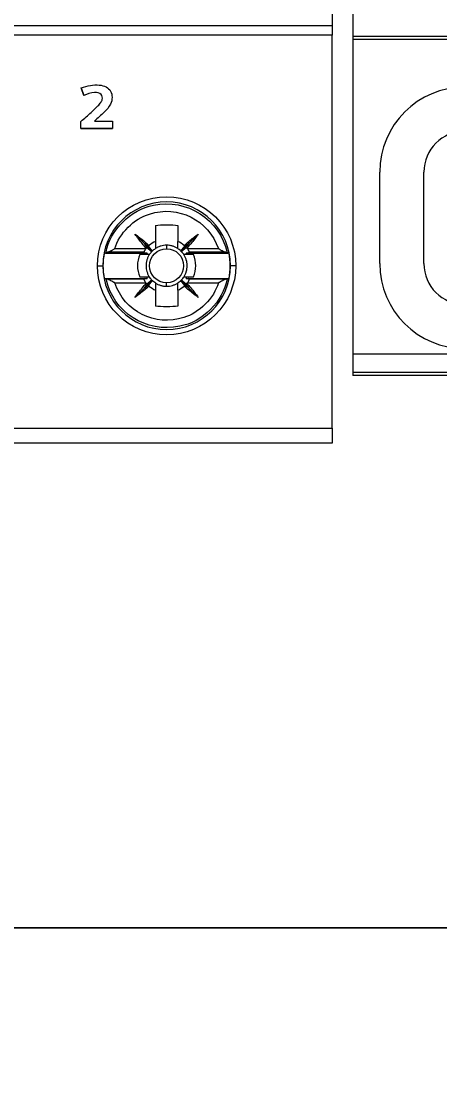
# Model space of a CAD drawing. Header units: millimetres. Extents: x 1359 to 3577, y 1333 to 3557.
# Drawn here: x 2304.5 to 2326.9, y 2687.5 to 2745.1 of the extents above; entities that cross this region are included whole.
import ezdxf

# ---------------------------------------------------------------- set-up
doc = ezdxf.new("R2010")
doc.units = ezdxf.units.MM
doc.layers.add('000-PI-Oprema', color=30, linetype='Continuous', lineweight=5)
doc.layers.add('002-PI-Kabelska kanalica', color=150, linetype='Continuous')
doc.styles.add('PI0', font='isocpeur.ttf', dxfattribs={"width": 0.9})

# ---------------------------------------------------------------- blocks, each defined once
blk = doc.blocks.new('*U50')
at = {"layer": '002-PI-Kabelska kanalica', "color": 0, "linetype": 'ByBlock', "lineweight": 0}
blk.add_line((-20, -100), (-20, 715), dxfattribs=at)
blk = doc.blocks.new('A9A15310')
at = {"layer": '000-PI-Oprema', "color": 0, "linetype": 'ByBlock', "lineweight": 0}
for p, q in [((48533.42, 37691.617), (48533.42, 37610.81)), ((48578.12, 37628.971), (48533.42, 37628.971)), ((48578.12, 37628.815), (48533.42, 37628.815)), ((48534.86, 37616.81), (48534.86, 37621.71)), ((48537.22, 37616.81), (48537.22, 37621.71)), ((48533.42, 37611.967), (48578.12, 37611.967)), ((48578.12, 37610.967), (48533.42, 37610.967)), ((48578.12, 37610.81), (48533.42, 37610.81))]:
    blk.add_line(p, q, dxfattribs=at)
blk.add_circle((48555.77, 37651.21), 21.75, dxfattribs=at)
for centre, radius, start, end in [((48539.42, 37621.71), 4.56, 0, 180), ((48539.42, 37621.71), 2.2, 0, 180), ((48539.42, 37616.81), 4.56, 180, 0), ((48539.42, 37616.81), 2.2, 180, 0)]:
    blk.add_arc(centre, radius, start, end, dxfattribs=at)
blk = doc.blocks.new('*U56')
at = {"layer": '000-PI-Oprema', "color": 0, "linetype": 'ByBlock', "lineweight": 0, "ltscale": 0.25}
for points in [[(35.405, 23.153), (35.405, 22.353)], [(35.405, 22.353), (0, 22.353)], [(35.405, 22.353), (35.405, 21.853)], [(35.405, 21.853), (0, 21.853)], [(35.405, 0.8), (35.405, 21.853)], [(22.118, 18.63), (21.989, 19.033)], [(21.989, 19.033), (22.118, 18.63)], [(21.969, 16.852), (21.969, 17.242)], [(23.654, 16.852), (21.969, 16.852)], [(21.969, 16.852), (23.654, 16.852)], [(22.695, 17.259), (23.654, 17.259)], [(23.654, 17.259), (23.654, 16.852)], [(25.953, 11.666), (25.953, 10.807)], [(27.154, 11.666), (27.154, 10.807)], [(24.856, 11.199), (25.344, 10.711)], [(27.763, 10.711), (28.25, 11.199)], [(23.784, 10.421), (25.448, 10.421)], [(25.344, 10.711), (25.776, 10.279)], [(25.749, 10.253), (25.52, 10.468)], [(25.587, 10.535), (25.802, 10.305)], [(26.553, 10.601), (26.553, 10.413)], [(27.304, 10.305), (27.519, 10.535)], [(27.331, 10.279), (27.763, 10.711)], [(27.587, 10.468), (27.357, 10.253)], [(27.658, 10.421), (29.322, 10.421)], [(23.276, 10.176), (25.397, 10.176)], [(25.339, 10.222), (23.381, 10.222)], [(25.468, 10.102), (25.114, 10.102)], [(27.993, 10.102), (27.639, 10.102)], [(27.71, 10.176), (29.83, 10.176)], [(29.726, 10.222), (27.767, 10.222)], [(22.853, 9.502), (23.135, 9.502)], [(23.147, 9.502), (23.135, 9.502)], [(29.96, 9.502), (29.972, 9.502)], [(30.254, 9.502), (29.972, 9.502)], [(23.276, 8.826), (25.397, 8.826)], [(25.339, 8.781), (23.381, 8.781)], [(25.114, 8.901), (25.468, 8.901)], [(25.344, 8.292), (25.776, 8.724)], [(25.52, 8.535), (25.749, 8.75)], [(25.802, 8.697), (25.587, 8.467)], [(27.519, 8.467), (27.304, 8.697)], [(27.331, 8.724), (27.763, 8.292)], [(27.357, 8.75), (27.587, 8.535)], [(27.639, 8.901), (27.993, 8.901)], [(27.71, 8.826), (29.83, 8.826)], [(29.726, 8.781), (27.767, 8.781)], [(23.784, 8.582), (25.448, 8.582)], [(24.856, 7.804), (25.344, 8.292)], [(25.953, 8.195), (25.953, 7.337)], [(26.553, 8.401), (26.553, 8.589)], [(27.154, 8.195), (27.154, 7.337)], [(27.658, 8.582), (29.322, 8.582)], [(27.763, 8.292), (28.25, 7.804)], [(18.202, 0.8), (35.405, 0.8)], [(35.405, 0.8), (35.405, 0)], [(35.405, 0), (18.202, 0)]]:
    blk.add_lwpolyline(points, dxfattribs=at)
for points, knots in [([(21.989, 19.033), (22.151, 19.087), (22.313, 19.141), (22.48, 19.17), (22.633, 19.197), (22.791, 19.202), (22.948, 19.186), (23.077, 19.173), (23.206, 19.146), (23.319, 19.083), (23.414, 19.031), (23.498, 18.952), (23.553, 18.858), (23.609, 18.761), (23.633, 18.646), (23.634, 18.533), (23.635, 18.406), (23.606, 18.28), (23.553, 18.167), (23.476, 18.002), (23.347, 17.866), (23.216, 17.736), (23.046, 17.569), (22.87, 17.414), (22.695, 17.259)], [0, 0, 0, 0, 1, 1, 1, 2, 2, 2, 3, 3, 3, 4, 4, 4, 5, 5, 5, 6, 6, 6, 7, 7, 7, 8, 8, 8, 8]), ([(21.969, 17.242), (22.152, 17.398), (22.335, 17.554), (22.514, 17.715), (22.64, 17.828), (22.764, 17.943), (22.879, 18.067), (22.936, 18.128), (22.991, 18.191), (23.036, 18.261), (23.068, 18.31), (23.095, 18.363), (23.108, 18.42), (23.119, 18.466), (23.122, 18.515), (23.111, 18.561), (23.1, 18.603), (23.079, 18.641), (23.051, 18.673), (22.969, 18.765), (22.829, 18.79), (22.699, 18.789), (22.488, 18.785), (22.303, 18.708), (22.118, 18.63)], [0, 0, 0, 0, 1, 1, 1, 2, 2, 2, 3, 3, 3, 4, 4, 4, 5, 5, 5, 6, 6, 6, 7, 7, 7, 8, 8, 8, 8]), ([(30.254, 9.502), (30.254, 11.545), (28.597, 13.202), (26.553, 13.202), (24.51, 13.202), (22.853, 11.545), (22.853, 9.502), (22.853, 7.458), (24.51, 5.801), (26.553, 5.801), (28.597, 5.801), (30.254, 7.458), (30.254, 9.502), (30.254, 9.502), (30.254, 9.502), (30.254, 9.502)], [0, 0, 0, 0, 1, 1, 1, 2, 2, 2, 3, 3, 3, 4, 4, 4, 5, 5, 5, 5]), ([(29.972, 9.502), (29.972, 11.389), (28.441, 12.92), (26.553, 12.92), (24.666, 12.92), (23.135, 11.389), (23.135, 9.502)], [0, 0, 0, 0, 1, 1, 1, 2, 2, 2, 2]), ([(23.313, 10.206), (23.52, 11.406), (24.649, 12.535), (25.849, 12.742), (27.639, 13.131), (29.405, 11.995), (29.794, 10.206)], [0, 0, 0, 0, 1, 1, 1, 2, 2, 2, 2]), ([(23.784, 10.421), (24.002, 11.222), (24.833, 12.052), (25.634, 12.27), (27.163, 12.778), (28.814, 11.95), (29.322, 10.421)], [0, 0, 0, 0, 1, 1, 1, 2, 2, 2, 2]), ([(24.856, 11.199), (24.945, 11.136), (25.032, 11.071), (25.118, 11.005), (25.204, 10.939), (25.287, 10.871), (25.369, 10.801), (25.451, 10.731), (25.532, 10.659), (25.61, 10.586)], [0, 0, 0, 0, 1, 1, 1, 2, 2, 2, 3, 3, 3, 3]), ([(25.469, 10.445), (25.395, 10.523), (25.324, 10.603), (25.254, 10.685), (25.184, 10.767), (25.116, 10.851), (25.049, 10.937), (24.983, 11.022), (24.919, 11.11), (24.856, 11.199)], [0, 0, 0, 0, 1, 1, 1, 2, 2, 2, 3, 3, 3, 3]), ([(27.497, 10.586), (27.575, 10.659), (27.655, 10.731), (27.737, 10.801), (27.819, 10.871), (27.903, 10.939), (27.989, 11.005), (28.074, 11.071), (28.162, 11.136), (28.25, 11.199)], [0, 0, 0, 0, 1, 1, 1, 2, 2, 2, 3, 3, 3, 3]), ([(28.25, 11.199), (28.188, 11.11), (28.123, 11.022), (28.057, 10.937), (27.991, 10.851), (27.923, 10.767), (27.853, 10.685), (27.783, 10.603), (27.711, 10.523), (27.638, 10.445)], [0, 0, 0, 0, 1, 1, 1, 2, 2, 2, 3, 3, 3, 3]), ([(23.381, 10.222), (23.392, 10.223), (23.404, 10.226), (23.417, 10.231), (23.43, 10.235), (23.445, 10.241), (23.46, 10.248), (23.475, 10.255), (23.491, 10.262), (23.508, 10.271), (23.525, 10.279), (23.542, 10.288), (23.56, 10.297), (23.578, 10.307), (23.596, 10.317), (23.615, 10.327), (23.633, 10.337), (23.652, 10.348), (23.671, 10.358), (23.69, 10.369), (23.709, 10.379), (23.728, 10.39), (23.747, 10.4), (23.766, 10.41), (23.784, 10.421)], [0, 0, 0, 0, 1, 1, 1, 2, 2, 2, 3, 3, 3, 4, 4, 4, 5, 5, 5, 6, 6, 6, 7, 7, 7, 8, 8, 8, 8]), ([(25.448, 10.421), (25.431, 10.4), (25.415, 10.379), (25.4, 10.357), (25.393, 10.346), (25.386, 10.335), (25.379, 10.325), (25.373, 10.315), (25.367, 10.304), (25.362, 10.295), (25.359, 10.29), (25.357, 10.285), (25.355, 10.28), (25.352, 10.276), (25.35, 10.271), (25.349, 10.267), (25.347, 10.263), (25.346, 10.259), (25.344, 10.255), (25.342, 10.252), (25.341, 10.248), (25.34, 10.245), (25.338, 10.239), (25.337, 10.233), (25.337, 10.229), (25.337, 10.226), (25.337, 10.223), (25.339, 10.222)], [0, 0, 0, 0, 1, 1, 1, 2, 2, 2, 3, 3, 3, 4, 4, 4, 5, 5, 5, 6, 6, 6, 7, 7, 7, 8, 8, 8, 9, 9, 9, 9]), ([(25.344, 10.711), (25.372, 10.669), (25.4, 10.628), (25.43, 10.587), (25.459, 10.547), (25.489, 10.507), (25.52, 10.468)], [0, 0, 0, 0, 1, 1, 1, 2, 2, 2, 2]), ([(25.344, 10.711), (25.385, 10.683), (25.426, 10.654), (25.467, 10.625), (25.508, 10.596), (25.547, 10.565), (25.587, 10.535)], [0, 0, 0, 0, 1, 1, 1, 2, 2, 2, 2]), ([(25.52, 10.468), (25.516, 10.465), (25.512, 10.462), (25.509, 10.46), (25.506, 10.458), (25.503, 10.457), (25.5, 10.454), (25.497, 10.453), (25.494, 10.452), (25.492, 10.451), (25.489, 10.45), (25.486, 10.449), (25.483, 10.448), (25.481, 10.447), (25.479, 10.446), (25.476, 10.446), (25.474, 10.446), (25.471, 10.445), (25.469, 10.445)], [0, 0, 0, 0, 1, 1, 1, 2, 2, 2, 3, 3, 3, 4, 4, 4, 5, 5, 5, 6, 6, 6, 6]), ([(25.61, 10.586), (25.609, 10.583), (25.609, 10.581), (25.609, 10.579), (25.608, 10.576), (25.607, 10.574), (25.607, 10.571), (25.606, 10.568), (25.605, 10.566), (25.604, 10.563), (25.603, 10.561), (25.601, 10.558), (25.6, 10.555), (25.598, 10.552), (25.596, 10.549), (25.594, 10.545), (25.592, 10.543), (25.59, 10.539), (25.587, 10.535)], [0, 0, 0, 0, 1, 1, 1, 2, 2, 2, 3, 3, 3, 4, 4, 4, 5, 5, 5, 6, 6, 6, 6]), ([(26.553, 8.589), (26.05, 8.589), (25.641, 8.998), (25.641, 9.502), (25.641, 10.005), (26.05, 10.413), (26.553, 10.413)], [0, 0, 0, 0, 1, 1, 1, 2, 2, 2, 2]), ([(25.953, 10.807), (25.953, 10.764), (25.953, 10.72), (25.953, 10.677), (25.953, 10.634), (25.953, 10.592), (25.953, 10.55), (25.953, 10.507), (25.953, 10.465), (25.953, 10.423)], [0, 0, 0, 0, 1, 1, 1, 2, 2, 2, 3, 3, 3, 3]), ([(26.553, 10.601), (26.5, 10.601), (26.447, 10.598), (26.395, 10.59), (26.343, 10.582), (26.292, 10.571), (26.241, 10.556), (26.216, 10.548), (26.191, 10.54), (26.166, 10.53), (26.141, 10.521), (26.117, 10.511), (26.092, 10.5), (26.044, 10.478), (25.998, 10.452), (25.953, 10.423)], [0, 0, 0, 0, 1, 1, 1, 2, 2, 2, 3, 3, 3, 4, 4, 4, 5, 5, 5, 5]), ([(27.154, 10.423), (27.109, 10.452), (27.063, 10.478), (27.015, 10.5), (26.967, 10.522), (26.918, 10.54), (26.867, 10.555), (26.841, 10.563), (26.816, 10.57), (26.79, 10.575), (26.764, 10.581), (26.738, 10.586), (26.712, 10.59), (26.66, 10.598), (26.606, 10.601), (26.553, 10.601)], [0, 0, 0, 0, 1, 1, 1, 2, 2, 2, 3, 3, 3, 4, 4, 4, 5, 5, 5, 5]), ([(26.553, 10.413), (27.057, 10.413), (27.465, 10.005), (27.465, 9.502), (27.465, 8.998), (27.057, 8.589), (26.553, 8.589)], [0, 0, 0, 0, 1, 1, 1, 2, 2, 2, 2]), ([(27.154, 10.423), (27.154, 10.465), (27.154, 10.507), (27.154, 10.549), (27.154, 10.592), (27.154, 10.634), (27.154, 10.677), (27.154, 10.72), (27.154, 10.764), (27.154, 10.807)], [0, 0, 0, 0, 1, 1, 1, 2, 2, 2, 3, 3, 3, 3]), ([(27.519, 10.535), (27.517, 10.539), (27.514, 10.543), (27.512, 10.545), (27.51, 10.549), (27.508, 10.552), (27.507, 10.555), (27.505, 10.558), (27.504, 10.561), (27.503, 10.563), (27.502, 10.566), (27.501, 10.568), (27.5, 10.571), (27.499, 10.574), (27.498, 10.576), (27.498, 10.579), (27.497, 10.581), (27.497, 10.583), (27.497, 10.586)], [0, 0, 0, 0, 1, 1, 1, 2, 2, 2, 3, 3, 3, 4, 4, 4, 5, 5, 5, 6, 6, 6, 6]), ([(27.763, 10.711), (27.721, 10.683), (27.68, 10.654), (27.64, 10.625), (27.599, 10.596), (27.559, 10.565), (27.519, 10.535)], [0, 0, 0, 0, 1, 1, 1, 2, 2, 2, 2]), ([(27.763, 10.711), (27.735, 10.669), (27.706, 10.628), (27.677, 10.587), (27.648, 10.547), (27.618, 10.507), (27.587, 10.468)], [0, 0, 0, 0, 1, 1, 1, 2, 2, 2, 2]), ([(27.638, 10.445), (27.636, 10.445), (27.633, 10.446), (27.63, 10.446), (27.628, 10.446), (27.626, 10.447), (27.623, 10.448), (27.62, 10.449), (27.618, 10.45), (27.615, 10.451), (27.612, 10.452), (27.61, 10.453), (27.607, 10.455), (27.604, 10.457), (27.601, 10.458), (27.597, 10.46), (27.595, 10.462), (27.591, 10.465), (27.587, 10.468)], [0, 0, 0, 0, 1, 1, 1, 2, 2, 2, 3, 3, 3, 4, 4, 4, 5, 5, 5, 6, 6, 6, 6]), ([(27.767, 10.222), (27.769, 10.223), (27.77, 10.226), (27.77, 10.229), (27.77, 10.231), (27.769, 10.233), (27.769, 10.236), (27.768, 10.239), (27.767, 10.242), (27.766, 10.245), (27.765, 10.248), (27.764, 10.251), (27.763, 10.255), (27.761, 10.259), (27.76, 10.263), (27.758, 10.267), (27.754, 10.275), (27.75, 10.284), (27.745, 10.295), (27.742, 10.299), (27.739, 10.304), (27.736, 10.309), (27.734, 10.315), (27.73, 10.319), (27.728, 10.325), (27.724, 10.33), (27.721, 10.335), (27.717, 10.341), (27.714, 10.346), (27.71, 10.352), (27.707, 10.357), (27.692, 10.379), (27.676, 10.4), (27.658, 10.421)], [0, 0, 0, 0, 1, 1, 1, 2, 2, 2, 3, 3, 3, 4, 4, 4, 5, 5, 5, 6, 6, 6, 7, 7, 7, 8, 8, 8, 9, 9, 9, 10, 10, 10, 11, 11, 11, 11]), ([(29.322, 10.421), (29.341, 10.41), (29.36, 10.4), (29.378, 10.39), (29.397, 10.379), (29.416, 10.369), (29.435, 10.359), (29.454, 10.348), (29.473, 10.338), (29.491, 10.328), (29.509, 10.317), (29.528, 10.308), (29.546, 10.298), (29.563, 10.288), (29.581, 10.279), (29.598, 10.271), (29.614, 10.263), (29.631, 10.255), (29.646, 10.248), (29.662, 10.242), (29.676, 10.235), (29.69, 10.231), (29.703, 10.226), (29.715, 10.223), (29.726, 10.222)], [0, 0, 0, 0, 1, 1, 1, 2, 2, 2, 3, 3, 3, 4, 4, 4, 5, 5, 5, 6, 6, 6, 7, 7, 7, 8, 8, 8, 8]), ([(23.276, 10.176), (23.27, 10.176), (23.263, 10.176), (23.256, 10.176), (23.249, 10.176), (23.242, 10.176), (23.235, 10.176), (23.228, 10.176), (23.221, 10.176), (23.214, 10.176)], [0, 0, 0, 0, 1, 1, 1, 2, 2, 2, 3, 3, 3, 3]), ([(23.313, 10.206), (23.307, 10.201), (23.301, 10.196), (23.295, 10.191), (23.289, 10.186), (23.283, 10.182), (23.276, 10.176)], [0, 0, 0, 0, 1, 1, 1, 2, 2, 2, 2]), ([(23.313, 10.206), (23.316, 10.209), (23.324, 10.211), (23.335, 10.214), (23.341, 10.215), (23.347, 10.217), (23.355, 10.218), (23.363, 10.22), (23.372, 10.22), (23.381, 10.222)], [0, 0, 0, 0, 1, 1, 1, 2, 2, 2, 3, 3, 3, 3]), ([(25.114, 10.102), (25.036, 9.915), (24.995, 9.708), (24.995, 9.502), (24.995, 9.294), (25.036, 9.087), (25.114, 8.901)], [0, 0, 0, 0, 1, 1, 1, 2, 2, 2, 2]), ([(25.339, 10.222), (25.349, 10.214), (25.358, 10.206), (25.368, 10.199), (25.378, 10.191), (25.387, 10.184), (25.397, 10.176)], [0, 0, 0, 0, 1, 1, 1, 2, 2, 2, 2]), ([(25.512, 10.176), (25.493, 10.176), (25.474, 10.176), (25.455, 10.176), (25.436, 10.176), (25.416, 10.176), (25.397, 10.176)], [0, 0, 0, 0, 1, 1, 1, 2, 2, 2, 2]), ([(25.631, 10.102), (25.602, 10.057), (25.577, 10.01), (25.555, 9.963), (25.533, 9.915), (25.514, 9.865), (25.499, 9.815), (25.495, 9.802), (25.492, 9.79), (25.489, 9.776), (25.485, 9.763), (25.482, 9.75), (25.479, 9.738), (25.473, 9.712), (25.469, 9.686), (25.465, 9.659), (25.457, 9.608), (25.453, 9.555), (25.453, 9.502), (25.453, 9.476), (25.454, 9.45), (25.456, 9.423), (25.458, 9.397), (25.461, 9.37), (25.465, 9.344), (25.472, 9.291), (25.484, 9.24), (25.499, 9.189), (25.514, 9.139), (25.532, 9.09), (25.554, 9.041), (25.576, 8.992), (25.602, 8.946), (25.631, 8.901)], [0, 0, 0, 0, 1, 1, 1, 2, 2, 2, 3, 3, 3, 4, 4, 4, 5, 5, 5, 6, 6, 6, 7, 7, 7, 8, 8, 8, 9, 9, 9, 10, 10, 10, 11, 11, 11, 11]), ([(25.631, 10.102), (25.604, 10.102), (25.577, 10.102), (25.55, 10.102), (25.522, 10.102), (25.495, 10.102), (25.468, 10.102)], [0, 0, 0, 0, 1, 1, 1, 2, 2, 2, 2]), ([(27.639, 10.102), (27.612, 10.102), (27.584, 10.102), (27.557, 10.102), (27.53, 10.102), (27.502, 10.102), (27.475, 10.102)], [0, 0, 0, 0, 1, 1, 1, 2, 2, 2, 2]), ([(27.475, 8.901), (27.504, 8.946), (27.53, 8.992), (27.552, 9.04), (27.574, 9.088), (27.592, 9.137), (27.607, 9.188), (27.611, 9.2), (27.615, 9.214), (27.618, 9.226), (27.621, 9.239), (27.625, 9.252), (27.627, 9.265), (27.633, 9.291), (27.638, 9.317), (27.642, 9.343), (27.65, 9.395), (27.653, 9.448), (27.653, 9.5), (27.653, 9.526), (27.652, 9.553), (27.65, 9.579), (27.649, 9.606), (27.646, 9.632), (27.642, 9.659), (27.634, 9.711), (27.623, 9.763), (27.608, 9.813), (27.593, 9.863), (27.575, 9.913), (27.552, 9.962), (27.53, 10.01), (27.504, 10.057), (27.475, 10.102)], [0, 0, 0, 0, 1, 1, 1, 2, 2, 2, 3, 3, 3, 4, 4, 4, 5, 5, 5, 6, 6, 6, 7, 7, 7, 8, 8, 8, 9, 9, 9, 10, 10, 10, 11, 11, 11, 11]), ([(27.71, 10.176), (27.69, 10.176), (27.671, 10.176), (27.652, 10.176), (27.632, 10.176), (27.613, 10.176), (27.594, 10.176)], [0, 0, 0, 0, 1, 1, 1, 2, 2, 2, 2]), ([(27.71, 10.176), (27.719, 10.184), (27.729, 10.191), (27.739, 10.199), (27.748, 10.206), (27.758, 10.214), (27.767, 10.222)], [0, 0, 0, 0, 1, 1, 1, 2, 2, 2, 2]), ([(27.993, 8.901), (28.07, 9.087), (28.112, 9.294), (28.112, 9.502), (28.112, 9.708), (28.07, 9.915), (27.993, 10.102)], [0, 0, 0, 0, 1, 1, 1, 2, 2, 2, 2]), ([(29.726, 10.222), (29.745, 10.22), (29.759, 10.217), (29.771, 10.214), (29.777, 10.213), (29.781, 10.211), (29.786, 10.21), (29.789, 10.209), (29.792, 10.207), (29.794, 10.206)], [0, 0, 0, 0, 1, 1, 1, 2, 2, 2, 3, 3, 3, 3]), ([(29.83, 10.176), (29.824, 10.182), (29.818, 10.186), (29.812, 10.191), (29.806, 10.196), (29.8, 10.201), (29.794, 10.206)], [0, 0, 0, 0, 1, 1, 1, 2, 2, 2, 2]), ([(29.892, 10.176), (29.886, 10.176), (29.879, 10.176), (29.872, 10.176), (29.865, 10.176), (29.858, 10.176), (29.851, 10.176), (29.844, 10.176), (29.837, 10.176), (29.83, 10.176)], [0, 0, 0, 0, 1, 1, 1, 2, 2, 2, 3, 3, 3, 3]), ([(23.135, 9.502), (23.135, 7.614), (24.666, 6.083), (26.553, 6.083), (28.441, 6.083), (29.972, 7.614), (29.972, 9.502)], [0, 0, 0, 0, 1, 1, 1, 2, 2, 2, 2]), ([(23.214, 8.826), (23.221, 8.826), (23.228, 8.826), (23.235, 8.826), (23.242, 8.826), (23.249, 8.826), (23.256, 8.826), (23.263, 8.826), (23.27, 8.826), (23.276, 8.826)], [0, 0, 0, 0, 1, 1, 1, 2, 2, 2, 3, 3, 3, 3]), ([(23.276, 8.826), (23.283, 8.822), (23.289, 8.817), (23.295, 8.812), (23.301, 8.806), (23.307, 8.802), (23.313, 8.797)], [0, 0, 0, 0, 1, 1, 1, 2, 2, 2, 2]), ([(29.794, 8.797), (29.587, 7.597), (28.458, 6.468), (27.258, 6.261), (25.468, 5.872), (23.702, 7.007), (23.313, 8.797)], [0, 0, 0, 0, 1, 1, 1, 2, 2, 2, 2]), ([(23.381, 8.781), (23.362, 8.784), (23.347, 8.786), (23.336, 8.788), (23.33, 8.79), (23.325, 8.791), (23.321, 8.793), (23.317, 8.794), (23.314, 8.795), (23.313, 8.797)], [0, 0, 0, 0, 1, 1, 1, 2, 2, 2, 3, 3, 3, 3]), ([(23.784, 8.582), (23.78, 8.584), (23.775, 8.587), (23.77, 8.589), (23.766, 8.592), (23.762, 8.594), (23.757, 8.597), (23.748, 8.602), (23.738, 8.607), (23.729, 8.612), (23.711, 8.622), (23.693, 8.633), (23.675, 8.642), (23.639, 8.662), (23.603, 8.682), (23.568, 8.701), (23.559, 8.706), (23.55, 8.711), (23.542, 8.715), (23.533, 8.72), (23.525, 8.724), (23.516, 8.728), (23.499, 8.737), (23.482, 8.745), (23.467, 8.752), (23.45, 8.76), (23.435, 8.766), (23.42, 8.771), (23.414, 8.773), (23.406, 8.775), (23.4, 8.777), (23.393, 8.779), (23.387, 8.78), (23.381, 8.781)], [0, 0, 0, 0, 1, 1, 1, 2, 2, 2, 3, 3, 3, 4, 4, 4, 5, 5, 5, 6, 6, 6, 7, 7, 7, 8, 8, 8, 9, 9, 9, 10, 10, 10, 11, 11, 11, 11]), ([(25.339, 8.781), (25.337, 8.779), (25.337, 8.777), (25.337, 8.773), (25.337, 8.771), (25.337, 8.769), (25.338, 8.766), (25.339, 8.764), (25.339, 8.761), (25.34, 8.758), (25.341, 8.755), (25.342, 8.751), (25.344, 8.748), (25.345, 8.744), (25.347, 8.74), (25.349, 8.735), (25.352, 8.727), (25.357, 8.718), (25.362, 8.709), (25.365, 8.704), (25.367, 8.698), (25.37, 8.693), (25.373, 8.689), (25.376, 8.683), (25.379, 8.678), (25.382, 8.673), (25.386, 8.667), (25.389, 8.662), (25.393, 8.657), (25.397, 8.651), (25.4, 8.646), (25.415, 8.624), (25.431, 8.602), (25.448, 8.582)], [0, 0, 0, 0, 1, 1, 1, 2, 2, 2, 3, 3, 3, 4, 4, 4, 5, 5, 5, 6, 6, 6, 7, 7, 7, 8, 8, 8, 9, 9, 9, 10, 10, 10, 11, 11, 11, 11]), ([(25.397, 8.826), (25.387, 8.819), (25.378, 8.811), (25.368, 8.804), (25.358, 8.796), (25.349, 8.788), (25.339, 8.781)], [0, 0, 0, 0, 1, 1, 1, 2, 2, 2, 2]), ([(25.397, 8.826), (25.416, 8.826), (25.436, 8.826), (25.455, 8.826), (25.474, 8.826), (25.493, 8.826), (25.512, 8.826)], [0, 0, 0, 0, 1, 1, 1, 2, 2, 2, 2]), ([(25.468, 8.901), (25.495, 8.901), (25.522, 8.901), (25.55, 8.901), (25.577, 8.901), (25.604, 8.901), (25.631, 8.901)], [0, 0, 0, 0, 1, 1, 1, 2, 2, 2, 2]), ([(27.475, 8.901), (27.502, 8.901), (27.53, 8.901), (27.557, 8.901), (27.584, 8.901), (27.612, 8.901), (27.639, 8.901)], [0, 0, 0, 0, 1, 1, 1, 2, 2, 2, 2]), ([(27.594, 8.826), (27.613, 8.826), (27.632, 8.826), (27.652, 8.826), (27.671, 8.826), (27.69, 8.826), (27.71, 8.826)], [0, 0, 0, 0, 1, 1, 1, 2, 2, 2, 2]), ([(27.658, 8.582), (27.676, 8.602), (27.692, 8.624), (27.706, 8.646), (27.714, 8.656), (27.721, 8.667), (27.727, 8.678), (27.734, 8.688), (27.739, 8.698), (27.745, 8.708), (27.747, 8.713), (27.75, 8.718), (27.752, 8.722), (27.754, 8.727), (27.756, 8.731), (27.758, 8.735), (27.76, 8.74), (27.761, 8.744), (27.763, 8.747), (27.764, 8.751), (27.765, 8.755), (27.766, 8.757), (27.768, 8.764), (27.769, 8.769), (27.77, 8.773), (27.77, 8.777), (27.769, 8.779), (27.767, 8.781)], [0, 0, 0, 0, 1, 1, 1, 2, 2, 2, 3, 3, 3, 4, 4, 4, 5, 5, 5, 6, 6, 6, 7, 7, 7, 8, 8, 8, 9, 9, 9, 9]), ([(27.767, 8.781), (27.758, 8.788), (27.748, 8.796), (27.739, 8.804), (27.729, 8.811), (27.719, 8.819), (27.71, 8.826)], [0, 0, 0, 0, 1, 1, 1, 2, 2, 2, 2]), ([(29.726, 8.781), (29.714, 8.779), (29.701, 8.776), (29.686, 8.771), (29.679, 8.768), (29.671, 8.766), (29.664, 8.762), (29.656, 8.759), (29.648, 8.755), (29.64, 8.752), (29.624, 8.745), (29.608, 8.737), (29.591, 8.728), (29.582, 8.724), (29.574, 8.72), (29.565, 8.715), (29.557, 8.711), (29.548, 8.706), (29.539, 8.701), (29.504, 8.682), (29.468, 8.662), (29.432, 8.642), (29.414, 8.633), (29.396, 8.622), (29.377, 8.612), (29.368, 8.607), (29.359, 8.602), (29.35, 8.597), (29.341, 8.592), (29.332, 8.587), (29.322, 8.582)], [0, 0, 0, 0, 1, 1, 1, 2, 2, 2, 3, 3, 3, 4, 4, 4, 5, 5, 5, 6, 6, 6, 7, 7, 7, 8, 8, 8, 9, 9, 9, 10, 10, 10, 10]), ([(29.794, 8.797), (29.79, 8.794), (29.783, 8.791), (29.771, 8.788), (29.766, 8.787), (29.759, 8.786), (29.751, 8.785), (29.744, 8.784), (29.735, 8.782), (29.726, 8.781)], [0, 0, 0, 0, 1, 1, 1, 2, 2, 2, 3, 3, 3, 3]), ([(29.794, 8.797), (29.8, 8.802), (29.806, 8.806), (29.812, 8.812), (29.818, 8.817), (29.824, 8.822), (29.83, 8.826)], [0, 0, 0, 0, 1, 1, 1, 2, 2, 2, 2]), ([(29.83, 8.826), (29.837, 8.826), (29.844, 8.826), (29.851, 8.826), (29.858, 8.826), (29.865, 8.826), (29.872, 8.826), (29.879, 8.826), (29.886, 8.826), (29.892, 8.826)], [0, 0, 0, 0, 1, 1, 1, 2, 2, 2, 3, 3, 3, 3]), ([(29.322, 8.582), (29.105, 7.78), (28.274, 6.95), (27.473, 6.732), (25.944, 6.225), (24.292, 7.053), (23.784, 8.582)], [0, 0, 0, 0, 1, 1, 1, 2, 2, 2, 2]), ([(24.856, 7.804), (24.919, 7.893), (24.983, 7.98), (25.049, 8.066), (25.116, 8.152), (25.184, 8.235), (25.254, 8.317), (25.324, 8.399), (25.395, 8.48), (25.469, 8.558)], [0, 0, 0, 0, 1, 1, 1, 2, 2, 2, 3, 3, 3, 3]), ([(25.61, 8.416), (25.532, 8.343), (25.451, 8.272), (25.369, 8.202), (25.287, 8.132), (25.204, 8.064), (25.118, 7.997), (25.032, 7.931), (24.945, 7.867), (24.856, 7.804)], [0, 0, 0, 0, 1, 1, 1, 2, 2, 2, 3, 3, 3, 3]), ([(25.344, 8.292), (25.372, 8.333), (25.4, 8.374), (25.43, 8.415), (25.459, 8.456), (25.489, 8.496), (25.52, 8.535)], [0, 0, 0, 0, 1, 1, 1, 2, 2, 2, 2]), ([(25.344, 8.292), (25.385, 8.32), (25.426, 8.348), (25.467, 8.378), (25.508, 8.407), (25.547, 8.437), (25.587, 8.467)], [0, 0, 0, 0, 1, 1, 1, 2, 2, 2, 2]), ([(25.469, 8.558), (25.471, 8.558), (25.474, 8.558), (25.476, 8.557), (25.479, 8.556), (25.481, 8.556), (25.484, 8.555), (25.486, 8.554), (25.489, 8.553), (25.492, 8.552), (25.494, 8.551), (25.497, 8.549), (25.5, 8.548), (25.503, 8.547), (25.506, 8.545), (25.509, 8.542), (25.512, 8.54), (25.516, 8.538), (25.52, 8.535)], [0, 0, 0, 0, 1, 1, 1, 2, 2, 2, 3, 3, 3, 4, 4, 4, 5, 5, 5, 6, 6, 6, 6]), ([(25.587, 8.467), (25.59, 8.464), (25.592, 8.46), (25.594, 8.457), (25.596, 8.454), (25.598, 8.451), (25.6, 8.448), (25.601, 8.445), (25.603, 8.442), (25.604, 8.44), (25.605, 8.437), (25.606, 8.434), (25.607, 8.432), (25.607, 8.429), (25.608, 8.427), (25.609, 8.424), (25.609, 8.422), (25.609, 8.419), (25.61, 8.416)], [0, 0, 0, 0, 1, 1, 1, 2, 2, 2, 3, 3, 3, 4, 4, 4, 5, 5, 5, 6, 6, 6, 6]), ([(25.953, 8.579), (25.953, 8.538), (25.953, 8.496), (25.953, 8.454), (25.953, 8.412), (25.953, 8.369), (25.953, 8.325), (25.953, 8.283), (25.953, 8.239), (25.953, 8.195)], [0, 0, 0, 0, 1, 1, 1, 2, 2, 2, 3, 3, 3, 3]), ([(25.953, 8.579), (25.998, 8.55), (26.044, 8.525), (26.092, 8.503), (26.14, 8.481), (26.189, 8.463), (26.24, 8.447), (26.265, 8.44), (26.291, 8.433), (26.317, 8.427), (26.343, 8.422), (26.369, 8.417), (26.395, 8.413), (26.447, 8.405), (26.5, 8.401), (26.553, 8.401)], [0, 0, 0, 0, 1, 1, 1, 2, 2, 2, 3, 3, 3, 4, 4, 4, 5, 5, 5, 5]), ([(26.553, 8.401), (26.606, 8.401), (26.659, 8.405), (26.711, 8.413), (26.763, 8.421), (26.815, 8.432), (26.865, 8.447), (26.891, 8.454), (26.916, 8.463), (26.941, 8.472), (26.965, 8.482), (26.99, 8.491), (27.014, 8.503), (27.062, 8.525), (27.109, 8.55), (27.154, 8.579)], [0, 0, 0, 0, 1, 1, 1, 2, 2, 2, 3, 3, 3, 4, 4, 4, 5, 5, 5, 5]), ([(27.154, 8.195), (27.154, 8.239), (27.154, 8.283), (27.154, 8.325), (27.154, 8.369), (27.154, 8.411), (27.154, 8.454), (27.154, 8.496), (27.154, 8.538), (27.154, 8.579)], [0, 0, 0, 0, 1, 1, 1, 2, 2, 2, 3, 3, 3, 3]), ([(27.497, 8.416), (27.497, 8.419), (27.497, 8.422), (27.498, 8.424), (27.498, 8.427), (27.499, 8.429), (27.5, 8.432), (27.501, 8.434), (27.502, 8.437), (27.503, 8.44), (27.504, 8.443), (27.505, 8.445), (27.507, 8.448), (27.508, 8.451), (27.51, 8.454), (27.512, 8.457), (27.514, 8.46), (27.517, 8.464), (27.519, 8.467)], [0, 0, 0, 0, 1, 1, 1, 2, 2, 2, 3, 3, 3, 4, 4, 4, 5, 5, 5, 6, 6, 6, 6]), ([(28.25, 7.804), (28.162, 7.867), (28.074, 7.931), (27.989, 7.997), (27.903, 8.064), (27.819, 8.132), (27.737, 8.202), (27.655, 8.272), (27.575, 8.343), (27.497, 8.416)], [0, 0, 0, 0, 1, 1, 1, 2, 2, 2, 3, 3, 3, 3]), ([(27.763, 8.292), (27.721, 8.32), (27.68, 8.348), (27.64, 8.378), (27.599, 8.407), (27.559, 8.437), (27.519, 8.467)], [0, 0, 0, 0, 1, 1, 1, 2, 2, 2, 2]), ([(27.587, 8.535), (27.591, 8.538), (27.595, 8.54), (27.597, 8.542), (27.601, 8.545), (27.604, 8.547), (27.607, 8.548), (27.61, 8.549), (27.612, 8.551), (27.615, 8.552), (27.618, 8.553), (27.62, 8.554), (27.623, 8.555), (27.626, 8.556), (27.628, 8.556), (27.63, 8.557), (27.633, 8.558), (27.636, 8.558), (27.638, 8.558)], [0, 0, 0, 0, 1, 1, 1, 2, 2, 2, 3, 3, 3, 4, 4, 4, 5, 5, 5, 6, 6, 6, 6]), ([(27.763, 8.292), (27.735, 8.333), (27.706, 8.374), (27.677, 8.415), (27.648, 8.456), (27.618, 8.496), (27.587, 8.535)], [0, 0, 0, 0, 1, 1, 1, 2, 2, 2, 2]), ([(27.638, 8.558), (27.711, 8.48), (27.783, 8.399), (27.853, 8.317), (27.923, 8.235), (27.991, 8.152), (28.057, 8.066), (28.123, 7.98), (28.188, 7.893), (28.25, 7.804)], [0, 0, 0, 0, 1, 1, 1, 2, 2, 2, 3, 3, 3, 3])]:
    blk.add_open_spline(points, degree=3, knots=knots, dxfattribs=at)
for points in [[(25.953, 11.666), (26.264, 11.714), (26.842, 11.714), (27.154, 11.666)], [(25.469, 10.445), (25.463, 10.439), (25.453, 10.427), (25.448, 10.421)], [(25.953, 10.807), (25.853, 10.766), (25.689, 10.66), (25.61, 10.586)], [(25.802, 10.305), (25.838, 10.34), (25.911, 10.397), (25.953, 10.423)], [(27.497, 10.586), (27.417, 10.66), (27.253, 10.766), (27.154, 10.807)], [(27.304, 10.305), (27.269, 10.34), (27.196, 10.397), (27.154, 10.423)], [(27.658, 10.421), (27.653, 10.427), (27.643, 10.439), (27.638, 10.445)], [(23.214, 10.176), (23.174, 10.005), (23.141, 9.677), (23.147, 9.502)], [(25.512, 10.176), (25.5, 10.158), (25.478, 10.121), (25.468, 10.102)], [(25.631, 10.102), (25.657, 10.144), (25.715, 10.217), (25.749, 10.253)], [(25.776, 10.279), (25.769, 10.273), (25.756, 10.26), (25.749, 10.253)], [(25.802, 10.305), (25.795, 10.299), (25.782, 10.286), (25.776, 10.279)], [(27.331, 10.279), (27.324, 10.286), (27.311, 10.299), (27.304, 10.305)], [(27.357, 10.253), (27.351, 10.26), (27.338, 10.273), (27.331, 10.279)], [(27.475, 10.102), (27.449, 10.144), (27.392, 10.217), (27.357, 10.253)], [(27.639, 10.102), (27.629, 10.121), (27.606, 10.158), (27.594, 10.176)], [(29.96, 9.502), (29.965, 9.677), (29.932, 10.005), (29.892, 10.176)], [(23.147, 9.502), (23.141, 9.325), (23.174, 8.998), (23.214, 8.826)], [(29.892, 8.826), (29.932, 8.998), (29.965, 9.325), (29.96, 9.502)], [(25.468, 8.901), (25.478, 8.881), (25.5, 8.845), (25.512, 8.826)], [(25.749, 8.75), (25.715, 8.786), (25.657, 8.859), (25.631, 8.901)], [(25.749, 8.75), (25.756, 8.743), (25.769, 8.73), (25.776, 8.724)], [(25.776, 8.724), (25.782, 8.717), (25.795, 8.704), (25.802, 8.697)], [(25.953, 8.579), (25.911, 8.605), (25.838, 8.663), (25.802, 8.697)], [(27.154, 8.579), (27.196, 8.605), (27.269, 8.663), (27.304, 8.697)], [(27.304, 8.697), (27.311, 8.704), (27.324, 8.717), (27.331, 8.724)], [(27.331, 8.724), (27.338, 8.73), (27.351, 8.743), (27.357, 8.75)], [(27.357, 8.75), (27.392, 8.786), (27.449, 8.859), (27.475, 8.901)], [(27.594, 8.826), (27.606, 8.845), (27.629, 8.881), (27.639, 8.901)], [(25.448, 8.582), (25.453, 8.576), (25.463, 8.564), (25.469, 8.558)], [(25.61, 8.416), (25.689, 8.343), (25.853, 8.237), (25.953, 8.195)], [(27.154, 8.195), (27.253, 8.237), (27.417, 8.343), (27.497, 8.416)], [(27.638, 8.558), (27.643, 8.564), (27.653, 8.576), (27.658, 8.582)], [(27.154, 7.337), (26.842, 7.289), (26.264, 7.289), (25.953, 7.337)]]:
    blk.add_open_spline(points, degree=3, dxfattribs=at)

msp = doc.modelspace()

# ---------------------------------------------------------------- linework, layer by layer
at = {"layer": '002-PI-Kabelska kanalica', "color": 0, "linetype": 'ByBlock', "lineweight": 0, "ltscale": 0.25}
msp.add_lwpolyline([(2190.754, 2888.996), (2444.265, 2888.996), (2444.265, 2696.556), (2190.753, 2696.556)], close=True, dxfattribs=at)

# ---------------------------------------------------------------- block references
at = {"layer": '002-PI-Kabelska kanalica', "color": 0, "linetype": 'ByBlock', "lineweight": 0}
msp.add_blockref('*U56', (2285.746, 2722.532), dxfattribs=at)
at = {"layer": '002-PI-Kabelska kanalica', "color": 0, "linetype": 'ByBlock', "lineweight": 0, "ltscale": 0.25}
msp.add_blockref('A9A15310', (-46211.155, -34884.658), dxfattribs=at)
at = {"layer": '002-PI-Kabelska kanalica', "color": 0, "linetype": 'ByBlock', "lineweight": 0, "rotation": 270}
msp.add_blockref('*U50', (1701.071, 2676.556), dxfattribs=at)

# ---------------------------------------------------------------- texts
at = {"layer": '002-PI-Kabelska kanalica', "color": 0, "linetype": 'ByBlock', "lineweight": 0, "style": 'PI0', "width": 0.9}
msp.add_text('-XGI-INS', height=20, rotation=45, dxfattribs=at).set_placement((2249.051, 2608.661))

doc.saveas('drawing.dxf')
